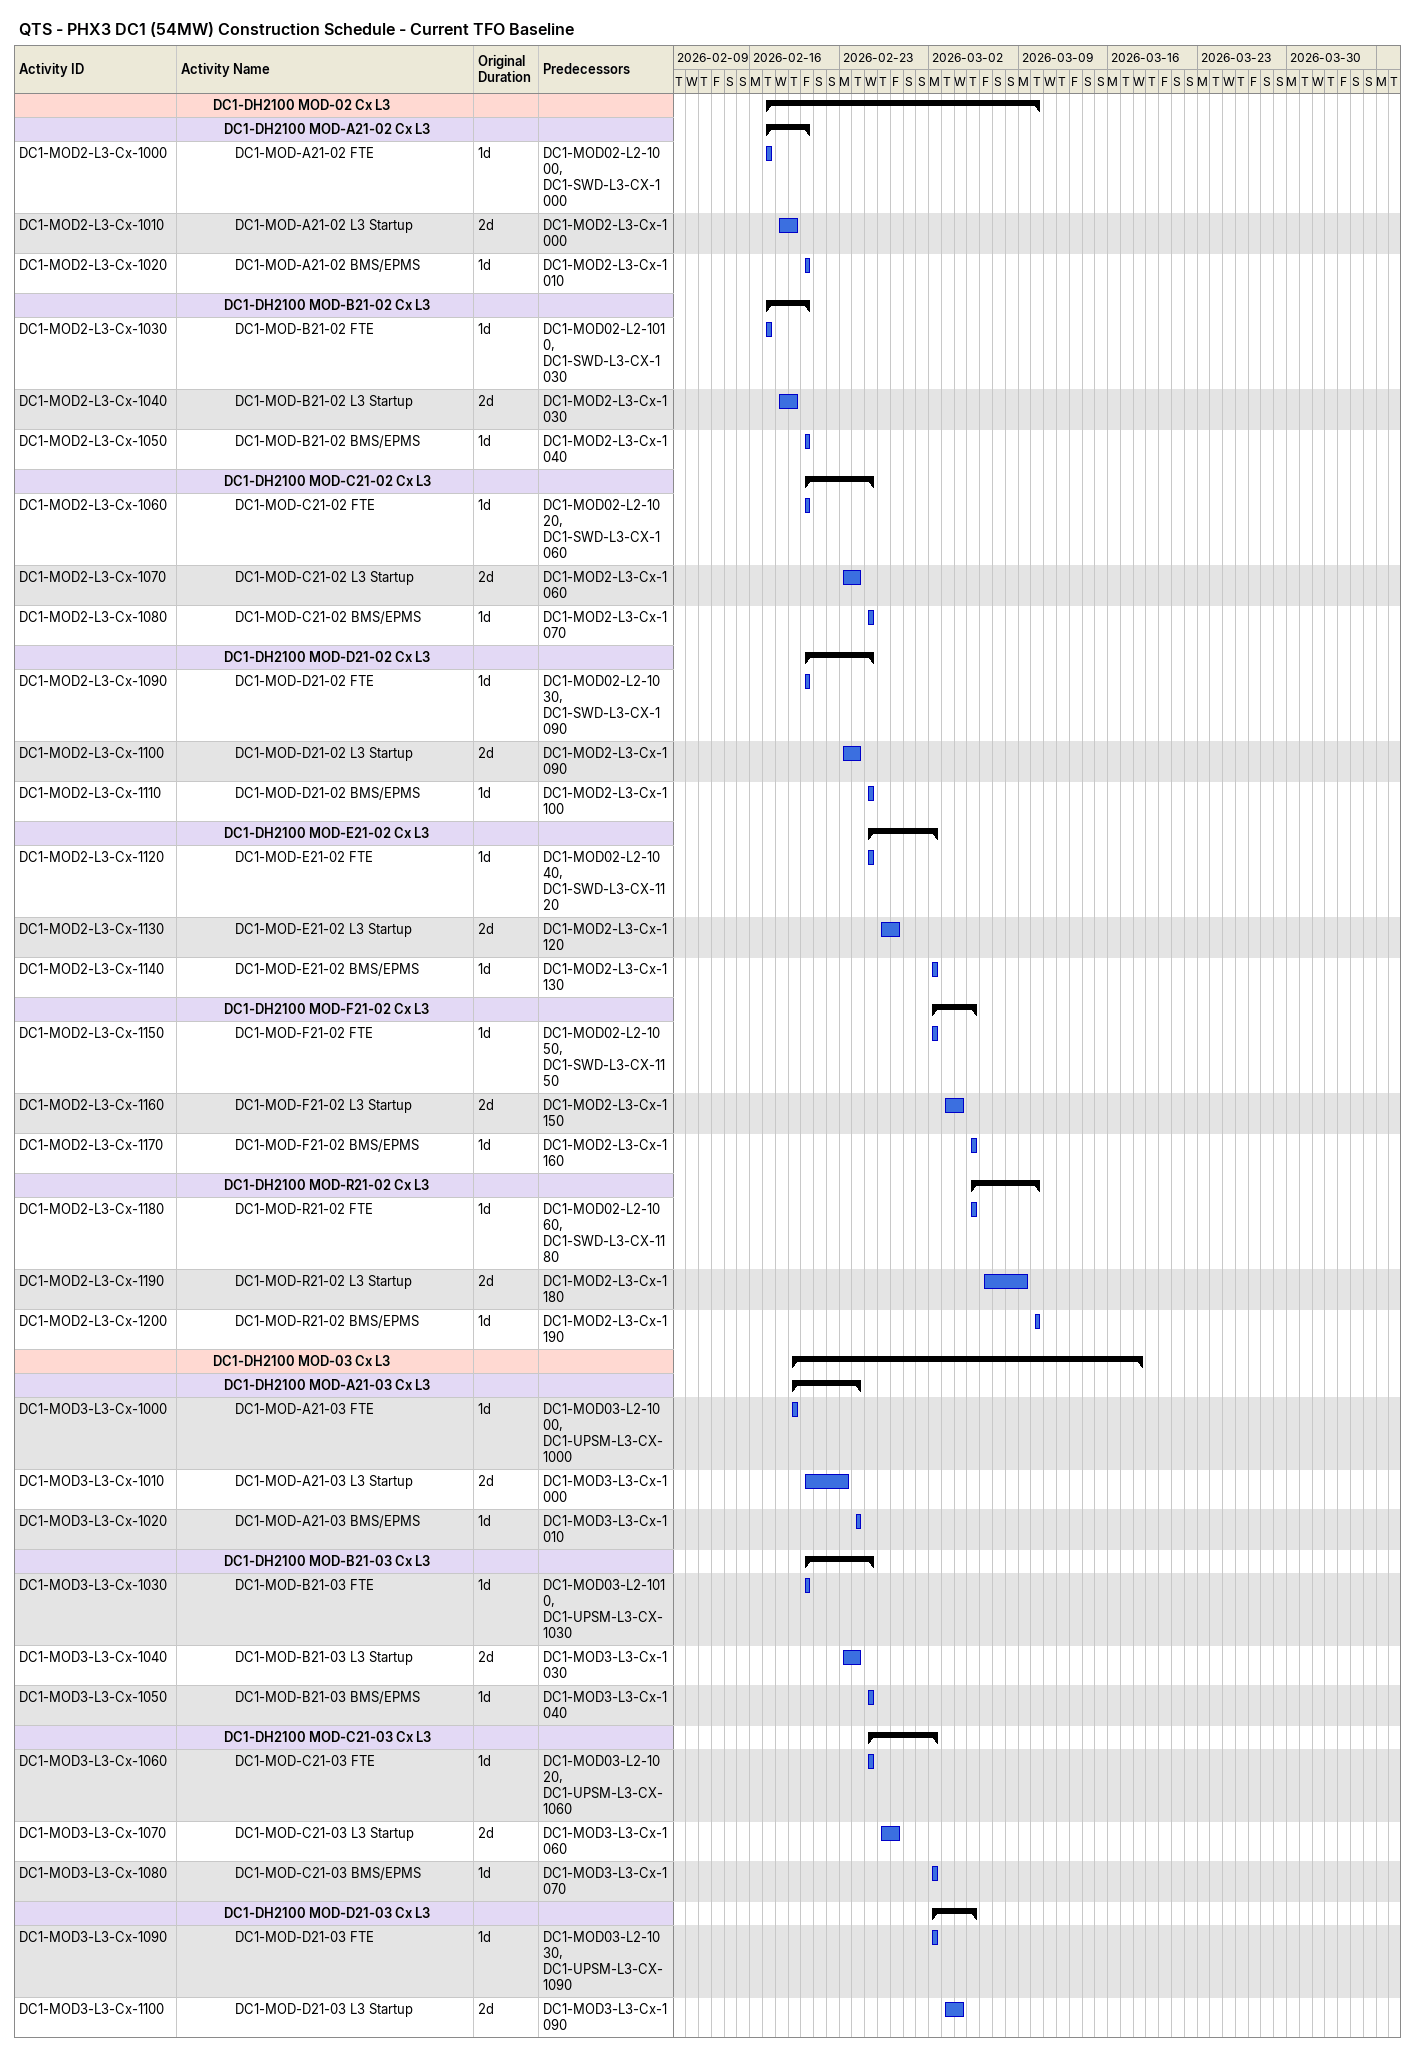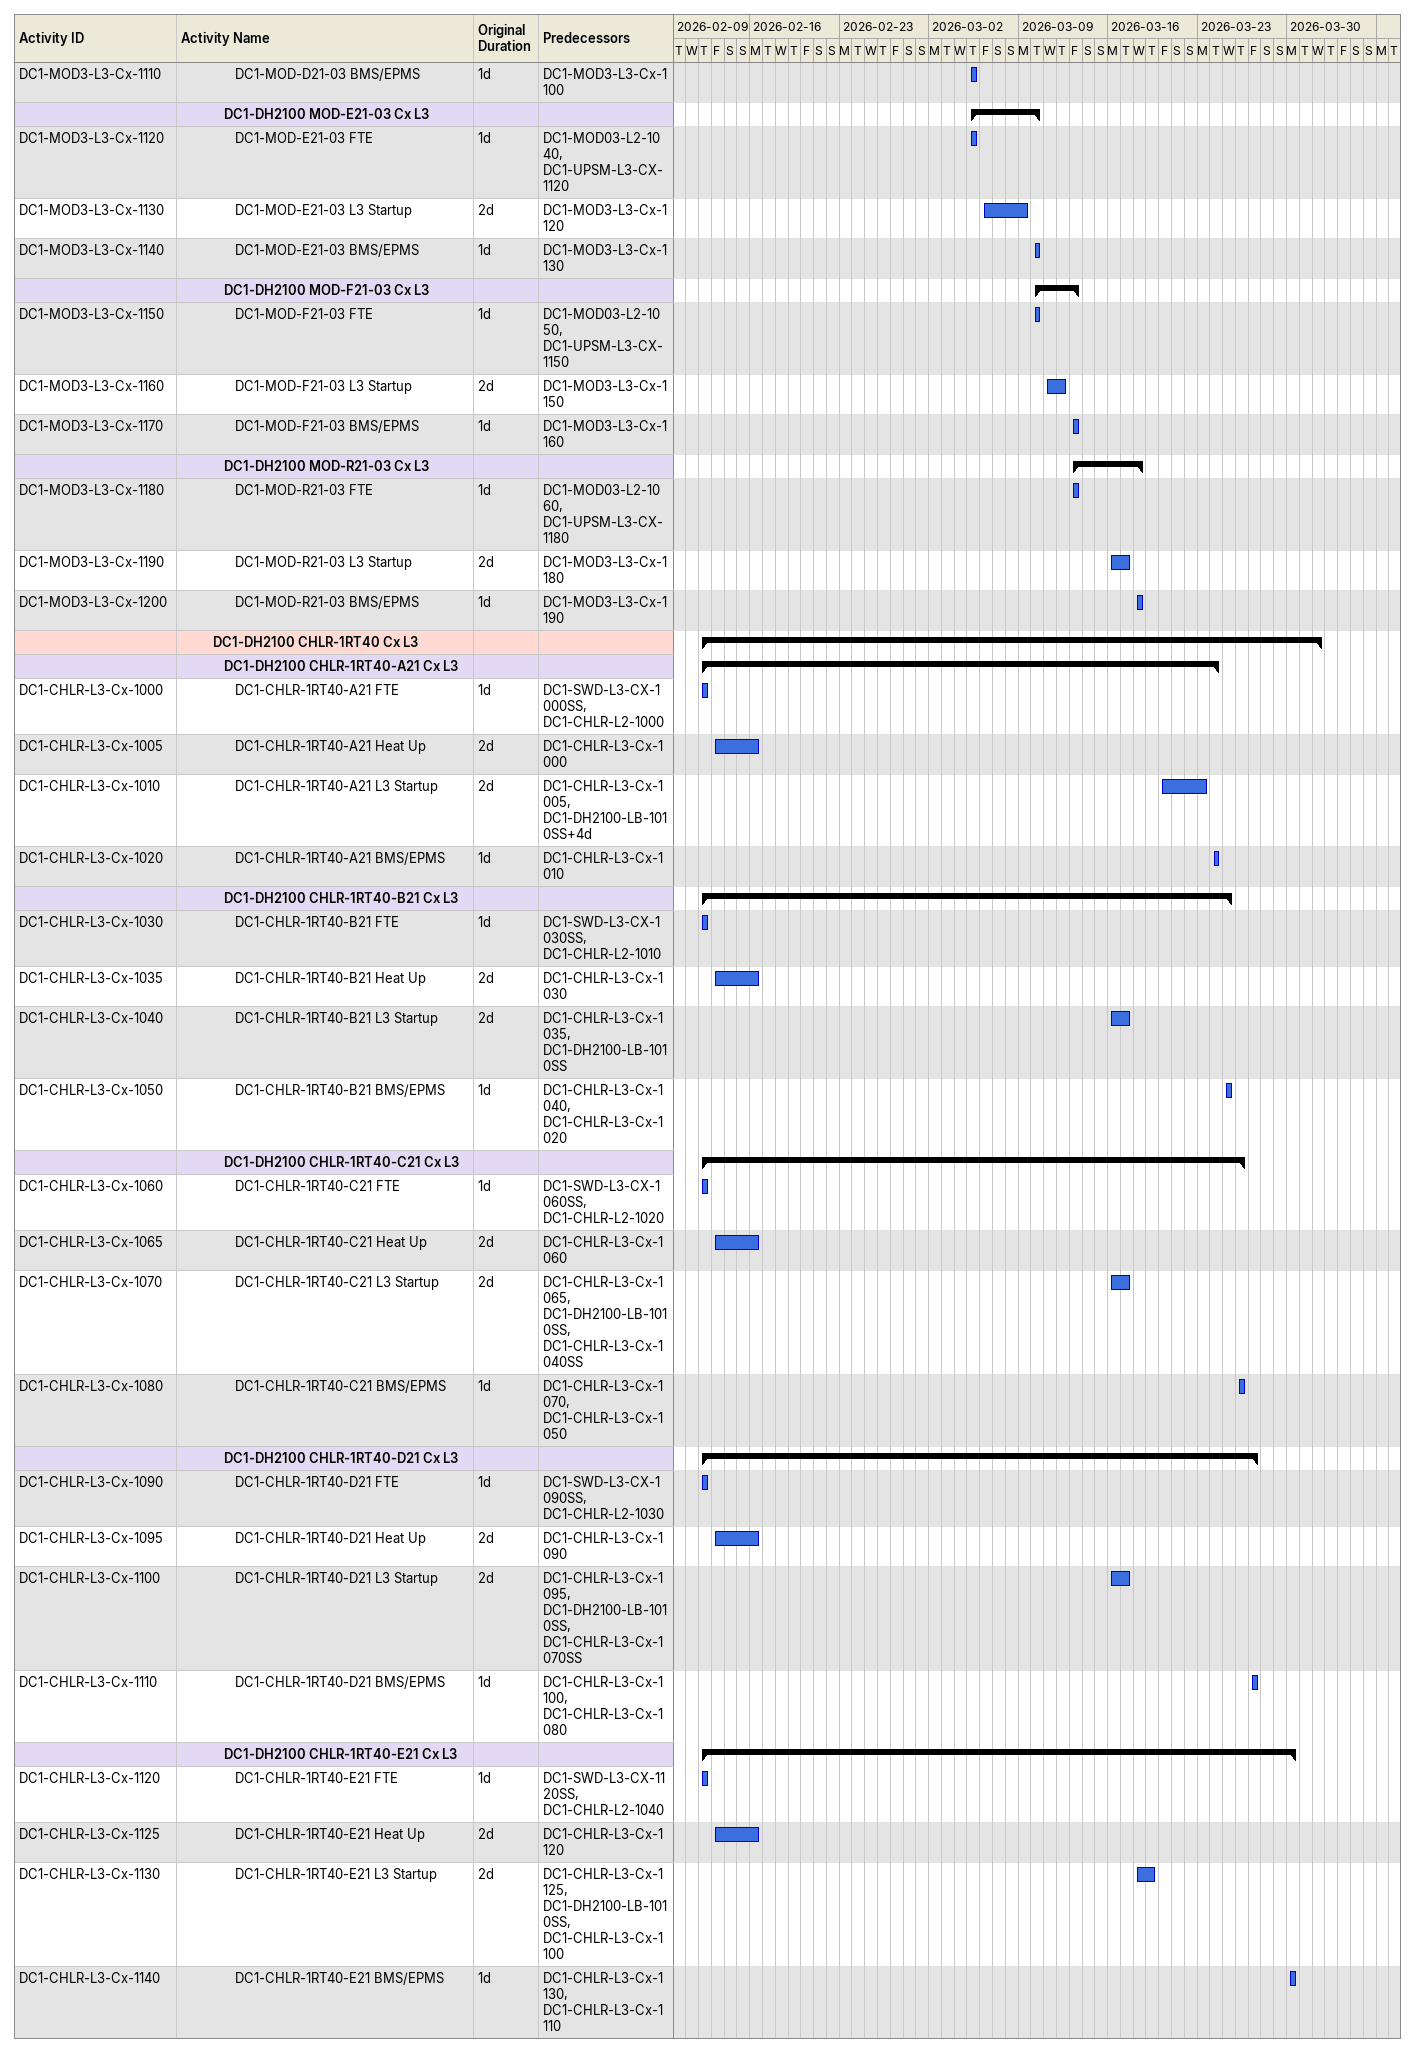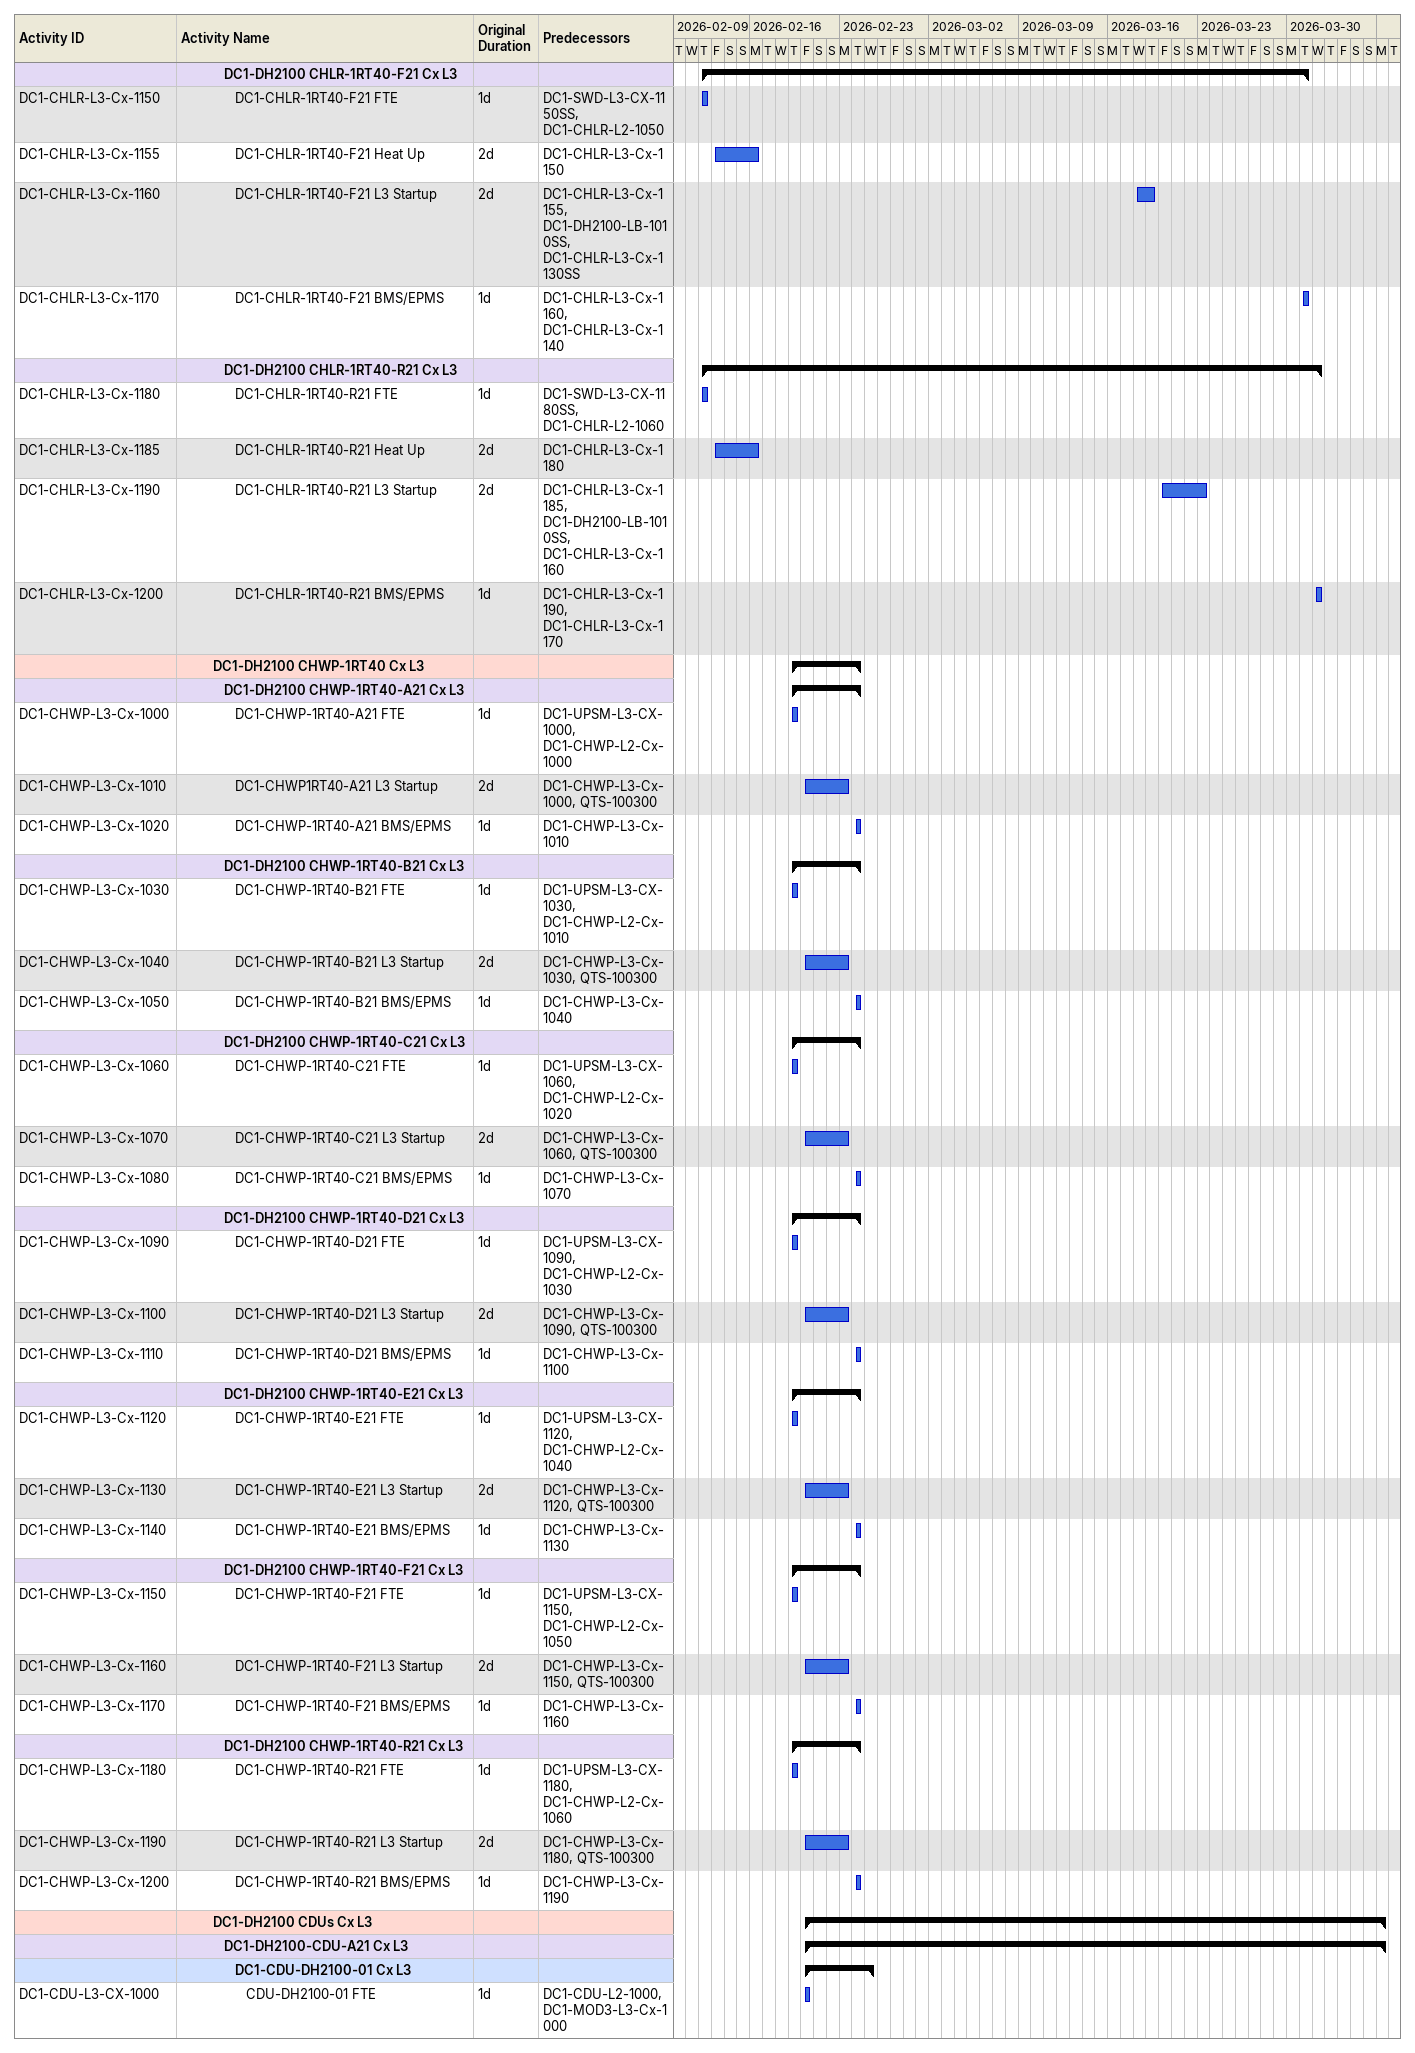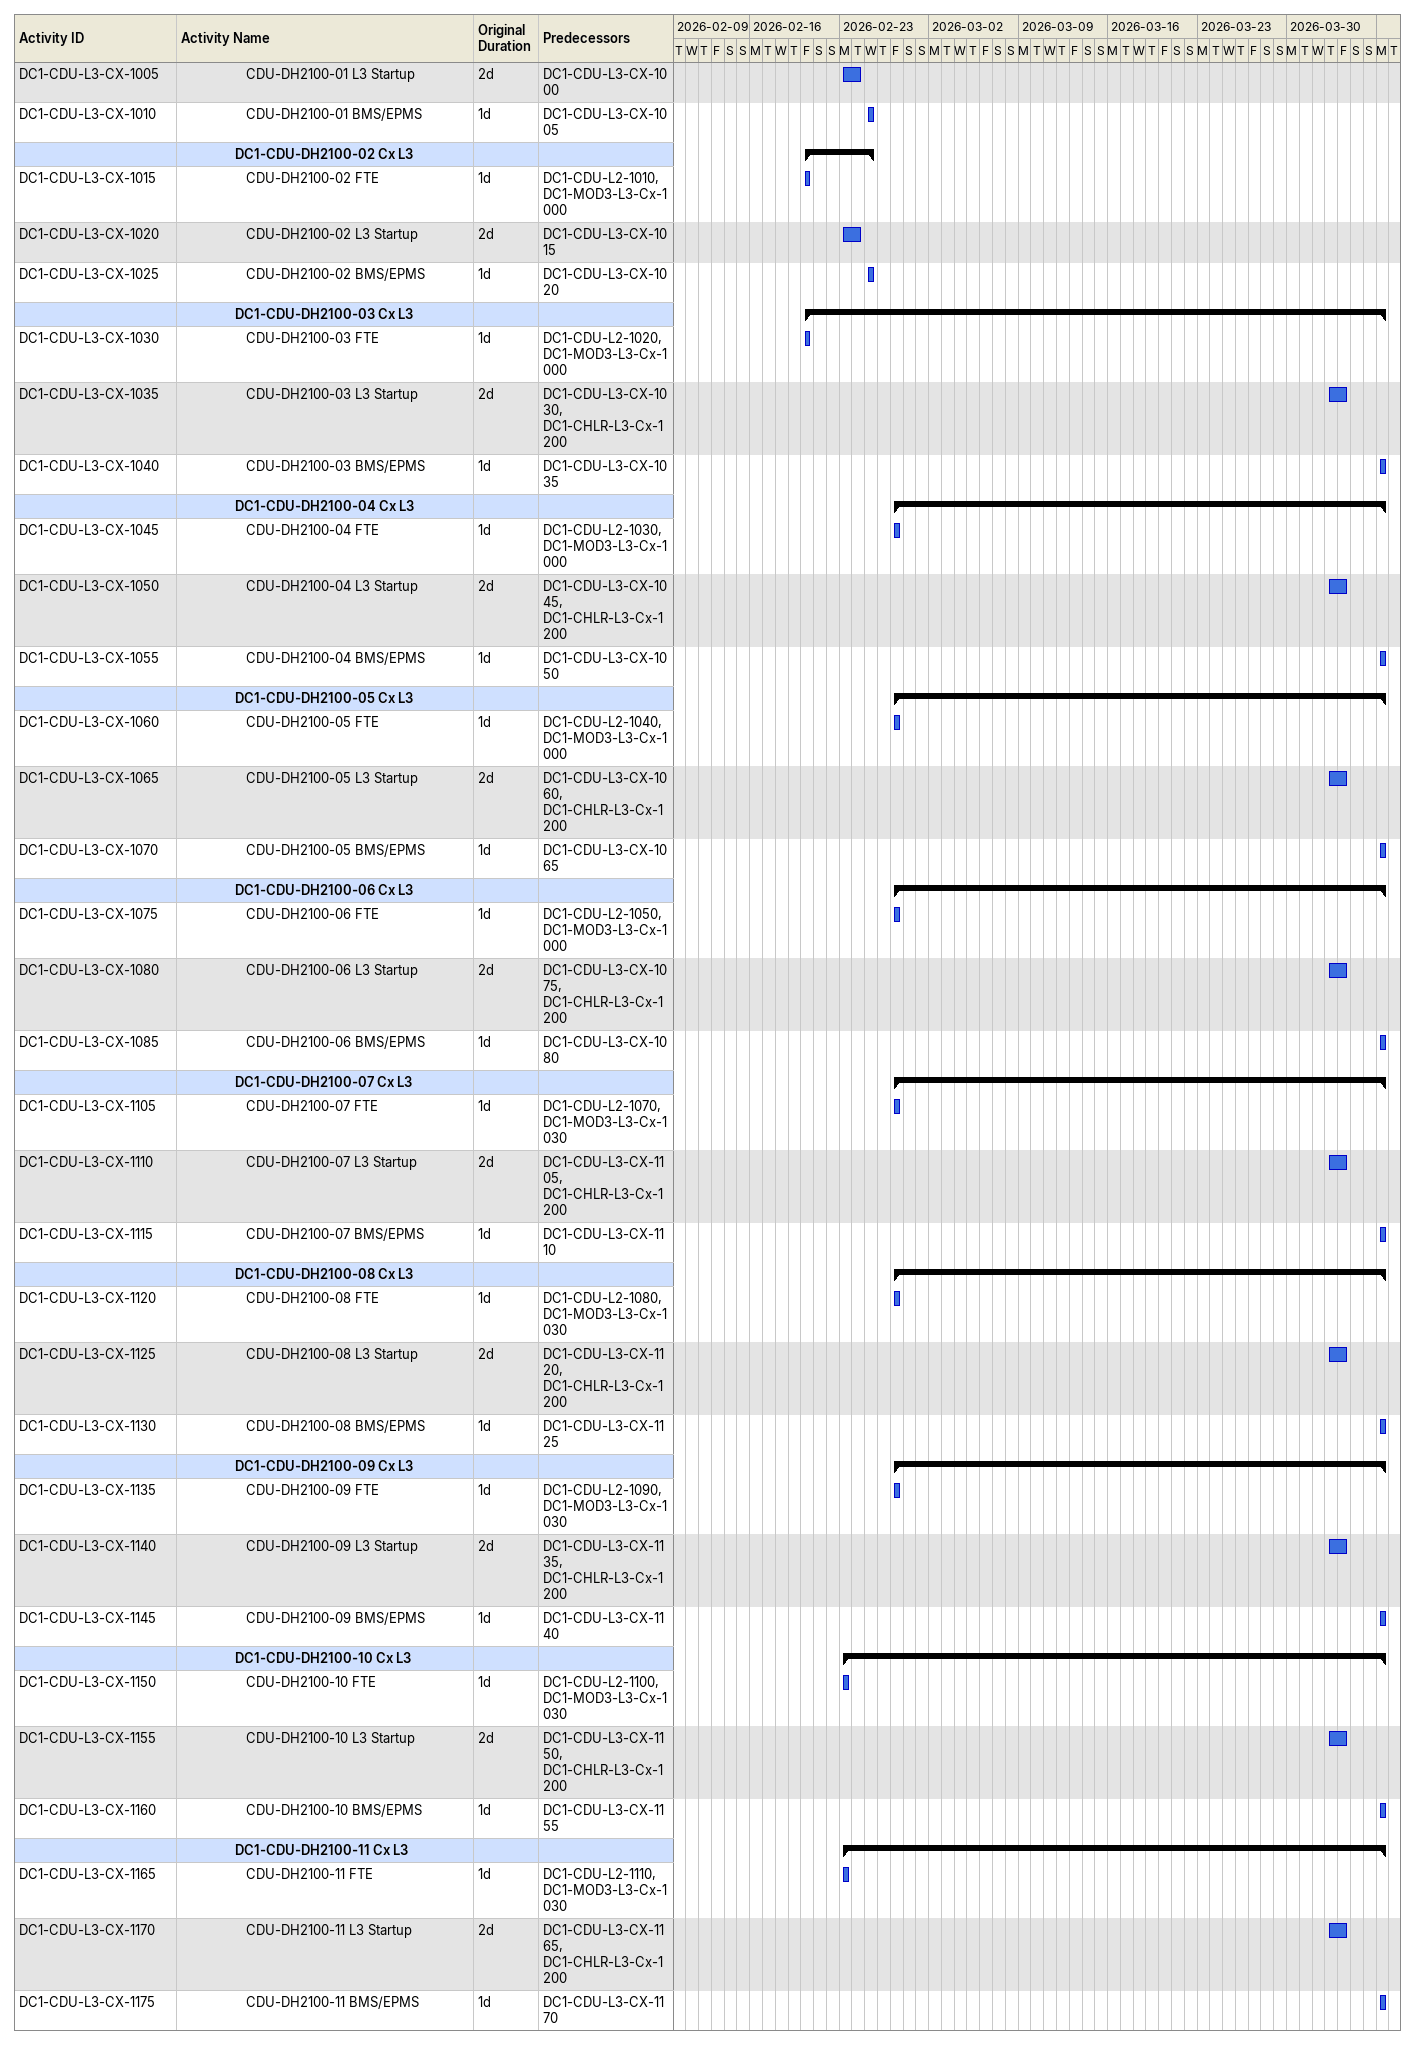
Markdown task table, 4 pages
QTS - PHX3 DC1 (54MW) Construction Schedule - Current TFO Baseline

| ID | Level | Task | Original duration | Start | Finish | Predecessors |
|---|---|---|---|---|---|---|
|  | 4 | **DC1-DH2100 MOD-02 Cx L3** |  | 2026-02-17 | 2026-03-10 |  |
|  | 5 | **DC1-DH2100 MOD-A21-02 Cx L3** |  | 2026-02-17 | 2026-02-20 |  |
| DC1-MOD2-L3-Cx-1000 | 6 | DC1-MOD-A21-02 FTE | 1d | 2026-02-17 | 2026-02-17 | DC1-MOD02-L2-1000, DC1-SWD-L3-CX-1000 |
| DC1-MOD2-L3-Cx-1010 | 6 | DC1-MOD-A21-02 L3 Startup | 2d | 2026-02-18 | 2026-02-19 | DC1-MOD2-L3-Cx-1000 |
| DC1-MOD2-L3-Cx-1020 | 6 | DC1-MOD-A21-02 BMS/EPMS | 1d | 2026-02-20 | 2026-02-20 | DC1-MOD2-L3-Cx-1010 |
|  | 5 | **DC1-DH2100 MOD-B21-02 Cx L3** |  | 2026-02-17 | 2026-02-20 |  |
| DC1-MOD2-L3-Cx-1030 | 6 | DC1-MOD-B21-02 FTE | 1d | 2026-02-17 | 2026-02-17 | DC1-MOD02-L2-1010, DC1-SWD-L3-CX-1030 |
| DC1-MOD2-L3-Cx-1040 | 6 | DC1-MOD-B21-02 L3 Startup | 2d | 2026-02-18 | 2026-02-19 | DC1-MOD2-L3-Cx-1030 |
| DC1-MOD2-L3-Cx-1050 | 6 | DC1-MOD-B21-02 BMS/EPMS | 1d | 2026-02-20 | 2026-02-20 | DC1-MOD2-L3-Cx-1040 |
|  | 5 | **DC1-DH2100 MOD-C21-02 Cx L3** |  | 2026-02-20 | 2026-02-25 |  |
| DC1-MOD2-L3-Cx-1060 | 6 | DC1-MOD-C21-02 FTE | 1d | 2026-02-20 | 2026-02-20 | DC1-MOD02-L2-1020, DC1-SWD-L3-CX-1060 |
| DC1-MOD2-L3-Cx-1070 | 6 | DC1-MOD-C21-02 L3 Startup | 2d | 2026-02-23 | 2026-02-24 | DC1-MOD2-L3-Cx-1060 |
| DC1-MOD2-L3-Cx-1080 | 6 | DC1-MOD-C21-02 BMS/EPMS | 1d | 2026-02-25 | 2026-02-25 | DC1-MOD2-L3-Cx-1070 |
|  | 5 | **DC1-DH2100 MOD-D21-02 Cx L3** |  | 2026-02-20 | 2026-02-25 |  |
| DC1-MOD2-L3-Cx-1090 | 6 | DC1-MOD-D21-02 FTE | 1d | 2026-02-20 | 2026-02-20 | DC1-MOD02-L2-1030, DC1-SWD-L3-CX-1090 |
| DC1-MOD2-L3-Cx-1100 | 6 | DC1-MOD-D21-02 L3 Startup | 2d | 2026-02-23 | 2026-02-24 | DC1-MOD2-L3-Cx-1090 |
| DC1-MOD2-L3-Cx-1110 | 6 | DC1-MOD-D21-02 BMS/EPMS | 1d | 2026-02-25 | 2026-02-25 | DC1-MOD2-L3-Cx-1100 |
|  | 5 | **DC1-DH2100 MOD-E21-02 Cx L3** |  | 2026-02-25 | 2026-03-02 |  |
| DC1-MOD2-L3-Cx-1120 | 6 | DC1-MOD-E21-02 FTE | 1d | 2026-02-25 | 2026-02-25 | DC1-MOD02-L2-1040, DC1-SWD-L3-CX-1120 |
| DC1-MOD2-L3-Cx-1130 | 6 | DC1-MOD-E21-02 L3 Startup | 2d | 2026-02-26 | 2026-02-27 | DC1-MOD2-L3-Cx-1120 |
| DC1-MOD2-L3-Cx-1140 | 6 | DC1-MOD-E21-02 BMS/EPMS | 1d | 2026-03-02 | 2026-03-02 | DC1-MOD2-L3-Cx-1130 |
|  | 5 | **DC1-DH2100 MOD-F21-02 Cx L3** |  | 2026-03-02 | 2026-03-05 |  |
| DC1-MOD2-L3-Cx-1150 | 6 | DC1-MOD-F21-02 FTE | 1d | 2026-03-02 | 2026-03-02 | DC1-MOD02-L2-1050, DC1-SWD-L3-CX-1150 |
| DC1-MOD2-L3-Cx-1160 | 6 | DC1-MOD-F21-02 L3 Startup | 2d | 2026-03-03 | 2026-03-04 | DC1-MOD2-L3-Cx-1150 |
| DC1-MOD2-L3-Cx-1170 | 6 | DC1-MOD-F21-02 BMS/EPMS | 1d | 2026-03-05 | 2026-03-05 | DC1-MOD2-L3-Cx-1160 |
|  | 5 | **DC1-DH2100 MOD-R21-02 Cx L3** |  | 2026-03-05 | 2026-03-10 |  |
| DC1-MOD2-L3-Cx-1180 | 6 | DC1-MOD-R21-02 FTE | 1d | 2026-03-05 | 2026-03-05 | DC1-MOD02-L2-1060, DC1-SWD-L3-CX-1180 |
| DC1-MOD2-L3-Cx-1190 | 6 | DC1-MOD-R21-02 L3 Startup | 2d | 2026-03-06 | 2026-03-09 | DC1-MOD2-L3-Cx-1180 |
| DC1-MOD2-L3-Cx-1200 | 6 | DC1-MOD-R21-02 BMS/EPMS | 1d | 2026-03-10 | 2026-03-10 | DC1-MOD2-L3-Cx-1190 |
|  | 4 | **DC1-DH2100 MOD-03 Cx L3** |  | 2026-02-19 | 2026-03-18 |  |
|  | 5 | **DC1-DH2100 MOD-A21-03 Cx L3** |  | 2026-02-19 | 2026-02-24 |  |
| DC1-MOD3-L3-Cx-1000 | 6 | DC1-MOD-A21-03 FTE | 1d | 2026-02-19 | 2026-02-19 | DC1-MOD03-L2-1000, DC1-UPSM-L3-CX-1000 |
| DC1-MOD3-L3-Cx-1010 | 6 | DC1-MOD-A21-03 L3 Startup | 2d | 2026-02-20 | 2026-02-23 | DC1-MOD3-L3-Cx-1000 |
| DC1-MOD3-L3-Cx-1020 | 6 | DC1-MOD-A21-03 BMS/EPMS | 1d | 2026-02-24 | 2026-02-24 | DC1-MOD3-L3-Cx-1010 |
|  | 5 | **DC1-DH2100 MOD-B21-03 Cx L3** |  | 2026-02-20 | 2026-02-25 |  |
| DC1-MOD3-L3-Cx-1030 | 6 | DC1-MOD-B21-03 FTE | 1d | 2026-02-20 | 2026-02-20 | DC1-MOD03-L2-1010, DC1-UPSM-L3-CX-1030 |
| DC1-MOD3-L3-Cx-1040 | 6 | DC1-MOD-B21-03 L3 Startup | 2d | 2026-02-23 | 2026-02-24 | DC1-MOD3-L3-Cx-1030 |
| DC1-MOD3-L3-Cx-1050 | 6 | DC1-MOD-B21-03 BMS/EPMS | 1d | 2026-02-25 | 2026-02-25 | DC1-MOD3-L3-Cx-1040 |
|  | 5 | **DC1-DH2100 MOD-C21-03 Cx L3** |  | 2026-02-25 | 2026-03-02 |  |
| DC1-MOD3-L3-Cx-1060 | 6 | DC1-MOD-C21-03 FTE | 1d | 2026-02-25 | 2026-02-25 | DC1-MOD03-L2-1020, DC1-UPSM-L3-CX-1060 |
| DC1-MOD3-L3-Cx-1070 | 6 | DC1-MOD-C21-03 L3 Startup | 2d | 2026-02-26 | 2026-02-27 | DC1-MOD3-L3-Cx-1060 |
| DC1-MOD3-L3-Cx-1080 | 6 | DC1-MOD-C21-03 BMS/EPMS | 1d | 2026-03-02 | 2026-03-02 | DC1-MOD3-L3-Cx-1070 |
|  | 5 | **DC1-DH2100 MOD-D21-03 Cx L3** |  | 2026-03-02 | 2026-03-05 |  |
| DC1-MOD3-L3-Cx-1090 | 6 | DC1-MOD-D21-03 FTE | 1d | 2026-03-02 | 2026-03-02 | DC1-MOD03-L2-1030, DC1-UPSM-L3-CX-1090 |
| DC1-MOD3-L3-Cx-1100 | 6 | DC1-MOD-D21-03 L3 Startup | 2d | 2026-03-03 | 2026-03-04 | DC1-MOD3-L3-Cx-1090 |
| DC1-MOD3-L3-Cx-1110 | 6 | DC1-MOD-D21-03 BMS/EPMS | 1d | 2026-03-05 | 2026-03-05 | DC1-MOD3-L3-Cx-1100 |
|  | 5 | **DC1-DH2100 MOD-E21-03 Cx L3** |  | 2026-03-05 | 2026-03-10 |  |
| DC1-MOD3-L3-Cx-1120 | 6 | DC1-MOD-E21-03 FTE | 1d | 2026-03-05 | 2026-03-05 | DC1-MOD03-L2-1040, DC1-UPSM-L3-CX-1120 |
| DC1-MOD3-L3-Cx-1130 | 6 | DC1-MOD-E21-03 L3 Startup | 2d | 2026-03-06 | 2026-03-09 | DC1-MOD3-L3-Cx-1120 |
| DC1-MOD3-L3-Cx-1140 | 6 | DC1-MOD-E21-03 BMS/EPMS | 1d | 2026-03-10 | 2026-03-10 | DC1-MOD3-L3-Cx-1130 |
|  | 5 | **DC1-DH2100 MOD-F21-03 Cx L3** |  | 2026-03-10 | 2026-03-13 |  |
| DC1-MOD3-L3-Cx-1150 | 6 | DC1-MOD-F21-03 FTE | 1d | 2026-03-10 | 2026-03-10 | DC1-MOD03-L2-1050, DC1-UPSM-L3-CX-1150 |
| DC1-MOD3-L3-Cx-1160 | 6 | DC1-MOD-F21-03 L3 Startup | 2d | 2026-03-11 | 2026-03-12 | DC1-MOD3-L3-Cx-1150 |
| DC1-MOD3-L3-Cx-1170 | 6 | DC1-MOD-F21-03 BMS/EPMS | 1d | 2026-03-13 | 2026-03-13 | DC1-MOD3-L3-Cx-1160 |
|  | 5 | **DC1-DH2100 MOD-R21-03 Cx L3** |  | 2026-03-13 | 2026-03-18 |  |
| DC1-MOD3-L3-Cx-1180 | 6 | DC1-MOD-R21-03 FTE | 1d | 2026-03-13 | 2026-03-13 | DC1-MOD03-L2-1060, DC1-UPSM-L3-CX-1180 |
| DC1-MOD3-L3-Cx-1190 | 6 | DC1-MOD-R21-03 L3 Startup | 2d | 2026-03-16 | 2026-03-17 | DC1-MOD3-L3-Cx-1180 |
| DC1-MOD3-L3-Cx-1200 | 6 | DC1-MOD-R21-03 BMS/EPMS | 1d | 2026-03-18 | 2026-03-18 | DC1-MOD3-L3-Cx-1190 |
|  | 4 | **DC1-DH2100 CHLR-1RT40 Cx L3** |  | 2026-02-12 | 2026-04-01 |  |
|  | 5 | **DC1-DH2100 CHLR-1RT40-A21 Cx L3** |  | 2026-02-12 | 2026-03-24 |  |
| DC1-CHLR-L3-Cx-1000 | 6 | DC1-CHLR-1RT40-A21 FTE | 1d | 2026-02-12 | 2026-02-12 | DC1-SWD-L3-CX-1000SS, DC1-CHLR-L2-1000 |
| DC1-CHLR-L3-Cx-1005 | 6 | DC1-CHLR-1RT40-A21 Heat Up | 2d | 2026-02-13 | 2026-02-16 | DC1-CHLR-L3-Cx-1000 |
| DC1-CHLR-L3-Cx-1010 | 6 | DC1-CHLR-1RT40-A21 L3 Startup | 2d | 2026-03-20 | 2026-03-23 | DC1-CHLR-L3-Cx-1005, DC1-DH2100-LB-1010SS+4d |
| DC1-CHLR-L3-Cx-1020 | 6 | DC1-CHLR-1RT40-A21 BMS/EPMS | 1d | 2026-03-24 | 2026-03-24 | DC1-CHLR-L3-Cx-1010 |
|  | 5 | **DC1-DH2100 CHLR-1RT40-B21 Cx L3** |  | 2026-02-12 | 2026-03-25 |  |
| DC1-CHLR-L3-Cx-1030 | 6 | DC1-CHLR-1RT40-B21 FTE | 1d | 2026-02-12 | 2026-02-12 | DC1-SWD-L3-CX-1030SS, DC1-CHLR-L2-1010 |
| DC1-CHLR-L3-Cx-1035 | 6 | DC1-CHLR-1RT40-B21 Heat Up | 2d | 2026-02-13 | 2026-02-16 | DC1-CHLR-L3-Cx-1030 |
| DC1-CHLR-L3-Cx-1040 | 6 | DC1-CHLR-1RT40-B21 L3 Startup | 2d | 2026-03-16 | 2026-03-17 | DC1-CHLR-L3-Cx-1035, DC1-DH2100-LB-1010SS |
| DC1-CHLR-L3-Cx-1050 | 6 | DC1-CHLR-1RT40-B21 BMS/EPMS | 1d | 2026-03-25 | 2026-03-25 | DC1-CHLR-L3-Cx-1040, DC1-CHLR-L3-Cx-1020 |
|  | 5 | **DC1-DH2100 CHLR-1RT40-C21 Cx L3** |  | 2026-02-12 | 2026-03-26 |  |
| DC1-CHLR-L3-Cx-1060 | 6 | DC1-CHLR-1RT40-C21 FTE | 1d | 2026-02-12 | 2026-02-12 | DC1-SWD-L3-CX-1060SS, DC1-CHLR-L2-1020 |
| DC1-CHLR-L3-Cx-1065 | 6 | DC1-CHLR-1RT40-C21 Heat Up | 2d | 2026-02-13 | 2026-02-16 | DC1-CHLR-L3-Cx-1060 |
| DC1-CHLR-L3-Cx-1070 | 6 | DC1-CHLR-1RT40-C21 L3 Startup | 2d | 2026-03-16 | 2026-03-17 | DC1-CHLR-L3-Cx-1065, DC1-DH2100-LB-1010SS, DC1-CHLR-L3-Cx-1040SS |
| DC1-CHLR-L3-Cx-1080 | 6 | DC1-CHLR-1RT40-C21 BMS/EPMS | 1d | 2026-03-26 | 2026-03-26 | DC1-CHLR-L3-Cx-1070, DC1-CHLR-L3-Cx-1050 |
|  | 5 | **DC1-DH2100 CHLR-1RT40-D21 Cx L3** |  | 2026-02-12 | 2026-03-27 |  |
| DC1-CHLR-L3-Cx-1090 | 6 | DC1-CHLR-1RT40-D21 FTE | 1d | 2026-02-12 | 2026-02-12 | DC1-SWD-L3-CX-1090SS, DC1-CHLR-L2-1030 |
| DC1-CHLR-L3-Cx-1095 | 6 | DC1-CHLR-1RT40-D21 Heat Up | 2d | 2026-02-13 | 2026-02-16 | DC1-CHLR-L3-Cx-1090 |
| DC1-CHLR-L3-Cx-1100 | 6 | DC1-CHLR-1RT40-D21 L3 Startup | 2d | 2026-03-16 | 2026-03-17 | DC1-CHLR-L3-Cx-1095, DC1-DH2100-LB-1010SS, DC1-CHLR-L3-Cx-1070SS |
| DC1-CHLR-L3-Cx-1110 | 6 | DC1-CHLR-1RT40-D21 BMS/EPMS | 1d | 2026-03-27 | 2026-03-27 | DC1-CHLR-L3-Cx-1100, DC1-CHLR-L3-Cx-1080 |
|  | 5 | **DC1-DH2100 CHLR-1RT40-E21 Cx L3** |  | 2026-02-12 | 2026-03-30 |  |
| DC1-CHLR-L3-Cx-1120 | 6 | DC1-CHLR-1RT40-E21 FTE | 1d | 2026-02-12 | 2026-02-12 | DC1-SWD-L3-CX-1120SS, DC1-CHLR-L2-1040 |
| DC1-CHLR-L3-Cx-1125 | 6 | DC1-CHLR-1RT40-E21 Heat Up | 2d | 2026-02-13 | 2026-02-16 | DC1-CHLR-L3-Cx-1120 |
| DC1-CHLR-L3-Cx-1130 | 6 | DC1-CHLR-1RT40-E21 L3 Startup | 2d | 2026-03-18 | 2026-03-19 | DC1-CHLR-L3-Cx-1125, DC1-DH2100-LB-1010SS, DC1-CHLR-L3-Cx-1100 |
| DC1-CHLR-L3-Cx-1140 | 6 | DC1-CHLR-1RT40-E21 BMS/EPMS | 1d | 2026-03-30 | 2026-03-30 | DC1-CHLR-L3-Cx-1130, DC1-CHLR-L3-Cx-1110 |
|  | 5 | **DC1-DH2100 CHLR-1RT40-F21 Cx L3** |  | 2026-02-12 | 2026-03-31 |  |
| DC1-CHLR-L3-Cx-1150 | 6 | DC1-CHLR-1RT40-F21 FTE | 1d | 2026-02-12 | 2026-02-12 | DC1-SWD-L3-CX-1150SS, DC1-CHLR-L2-1050 |
| DC1-CHLR-L3-Cx-1155 | 6 | DC1-CHLR-1RT40-F21 Heat Up | 2d | 2026-02-13 | 2026-02-16 | DC1-CHLR-L3-Cx-1150 |
| DC1-CHLR-L3-Cx-1160 | 6 | DC1-CHLR-1RT40-F21 L3 Startup | 2d | 2026-03-18 | 2026-03-19 | DC1-CHLR-L3-Cx-1155, DC1-DH2100-LB-1010SS, DC1-CHLR-L3-Cx-1130SS |
| DC1-CHLR-L3-Cx-1170 | 6 | DC1-CHLR-1RT40-F21 BMS/EPMS | 1d | 2026-03-31 | 2026-03-31 | DC1-CHLR-L3-Cx-1160, DC1-CHLR-L3-Cx-1140 |
|  | 5 | **DC1-DH2100 CHLR-1RT40-R21 Cx L3** |  | 2026-02-12 | 2026-04-01 |  |
| DC1-CHLR-L3-Cx-1180 | 6 | DC1-CHLR-1RT40-R21 FTE | 1d | 2026-02-12 | 2026-02-12 | DC1-SWD-L3-CX-1180SS, DC1-CHLR-L2-1060 |
| DC1-CHLR-L3-Cx-1185 | 6 | DC1-CHLR-1RT40-R21 Heat Up | 2d | 2026-02-13 | 2026-02-16 | DC1-CHLR-L3-Cx-1180 |
| DC1-CHLR-L3-Cx-1190 | 6 | DC1-CHLR-1RT40-R21 L3 Startup | 2d | 2026-03-20 | 2026-03-23 | DC1-CHLR-L3-Cx-1185, DC1-DH2100-LB-1010SS, DC1-CHLR-L3-Cx-1160 |
| DC1-CHLR-L3-Cx-1200 | 6 | DC1-CHLR-1RT40-R21 BMS/EPMS | 1d | 2026-04-01 | 2026-04-01 | DC1-CHLR-L3-Cx-1190, DC1-CHLR-L3-Cx-1170 |
|  | 4 | **DC1-DH2100 CHWP-1RT40 Cx L3** |  | 2026-02-19 | 2026-02-24 |  |
|  | 5 | **DC1-DH2100 CHWP-1RT40-A21 Cx L3** |  | 2026-02-19 | 2026-02-24 |  |
| DC1-CHWP-L3-Cx-1000 | 6 | DC1-CHWP-1RT40-A21 FTE | 1d | 2026-02-19 | 2026-02-19 | DC1-UPSM-L3-CX-1000, DC1-CHWP-L2-Cx-1000 |
| DC1-CHWP-L3-Cx-1010 | 6 | DC1-CHWP1RT40-A21 L3 Startup | 2d | 2026-02-20 | 2026-02-23 | DC1-CHWP-L3-Cx-1000, QTS-100300 |
| DC1-CHWP-L3-Cx-1020 | 6 | DC1-CHWP-1RT40-A21 BMS/EPMS | 1d | 2026-02-24 | 2026-02-24 | DC1-CHWP-L3-Cx-1010 |
|  | 5 | **DC1-DH2100 CHWP-1RT40-B21 Cx L3** |  | 2026-02-19 | 2026-02-24 |  |
| DC1-CHWP-L3-Cx-1030 | 6 | DC1-CHWP-1RT40-B21 FTE | 1d | 2026-02-19 | 2026-02-19 | DC1-UPSM-L3-CX-1030, DC1-CHWP-L2-Cx-1010 |
| DC1-CHWP-L3-Cx-1040 | 6 | DC1-CHWP-1RT40-B21 L3 Startup | 2d | 2026-02-20 | 2026-02-23 | DC1-CHWP-L3-Cx-1030, QTS-100300 |
| DC1-CHWP-L3-Cx-1050 | 6 | DC1-CHWP-1RT40-B21 BMS/EPMS | 1d | 2026-02-24 | 2026-02-24 | DC1-CHWP-L3-Cx-1040 |
|  | 5 | **DC1-DH2100 CHWP-1RT40-C21 Cx L3** |  | 2026-02-19 | 2026-02-24 |  |
| DC1-CHWP-L3-Cx-1060 | 6 | DC1-CHWP-1RT40-C21 FTE | 1d | 2026-02-19 | 2026-02-19 | DC1-UPSM-L3-CX-1060, DC1-CHWP-L2-Cx-1020 |
| DC1-CHWP-L3-Cx-1070 | 6 | DC1-CHWP-1RT40-C21 L3 Startup | 2d | 2026-02-20 | 2026-02-23 | DC1-CHWP-L3-Cx-1060, QTS-100300 |
| DC1-CHWP-L3-Cx-1080 | 6 | DC1-CHWP-1RT40-C21 BMS/EPMS | 1d | 2026-02-24 | 2026-02-24 | DC1-CHWP-L3-Cx-1070 |
|  | 5 | **DC1-DH2100 CHWP-1RT40-D21 Cx L3** |  | 2026-02-19 | 2026-02-24 |  |
| DC1-CHWP-L3-Cx-1090 | 6 | DC1-CHWP-1RT40-D21 FTE | 1d | 2026-02-19 | 2026-02-19 | DC1-UPSM-L3-CX-1090, DC1-CHWP-L2-Cx-1030 |
| DC1-CHWP-L3-Cx-1100 | 6 | DC1-CHWP-1RT40-D21 L3 Startup | 2d | 2026-02-20 | 2026-02-23 | DC1-CHWP-L3-Cx-1090, QTS-100300 |
| DC1-CHWP-L3-Cx-1110 | 6 | DC1-CHWP-1RT40-D21 BMS/EPMS | 1d | 2026-02-24 | 2026-02-24 | DC1-CHWP-L3-Cx-1100 |
|  | 5 | **DC1-DH2100 CHWP-1RT40-E21 Cx L3** |  | 2026-02-19 | 2026-02-24 |  |
| DC1-CHWP-L3-Cx-1120 | 6 | DC1-CHWP-1RT40-E21 FTE | 1d | 2026-02-19 | 2026-02-19 | DC1-UPSM-L3-CX-1120, DC1-CHWP-L2-Cx-1040 |
| DC1-CHWP-L3-Cx-1130 | 6 | DC1-CHWP-1RT40-E21 L3 Startup | 2d | 2026-02-20 | 2026-02-23 | DC1-CHWP-L3-Cx-1120, QTS-100300 |
| DC1-CHWP-L3-Cx-1140 | 6 | DC1-CHWP-1RT40-E21 BMS/EPMS | 1d | 2026-02-24 | 2026-02-24 | DC1-CHWP-L3-Cx-1130 |
|  | 5 | **DC1-DH2100 CHWP-1RT40-F21 Cx L3** |  | 2026-02-19 | 2026-02-24 |  |
| DC1-CHWP-L3-Cx-1150 | 6 | DC1-CHWP-1RT40-F21 FTE | 1d | 2026-02-19 | 2026-02-19 | DC1-UPSM-L3-CX-1150, DC1-CHWP-L2-Cx-1050 |
| DC1-CHWP-L3-Cx-1160 | 6 | DC1-CHWP-1RT40-F21 L3 Startup | 2d | 2026-02-20 | 2026-02-23 | DC1-CHWP-L3-Cx-1150, QTS-100300 |
| DC1-CHWP-L3-Cx-1170 | 6 | DC1-CHWP-1RT40-F21 BMS/EPMS | 1d | 2026-02-24 | 2026-02-24 | DC1-CHWP-L3-Cx-1160 |
|  | 5 | **DC1-DH2100 CHWP-1RT40-R21 Cx L3** |  | 2026-02-19 | 2026-02-24 |  |
| DC1-CHWP-L3-Cx-1180 | 6 | DC1-CHWP-1RT40-R21 FTE | 1d | 2026-02-19 | 2026-02-19 | DC1-UPSM-L3-CX-1180, DC1-CHWP-L2-Cx-1060 |
| DC1-CHWP-L3-Cx-1190 | 6 | DC1-CHWP-1RT40-R21 L3 Startup | 2d | 2026-02-20 | 2026-02-23 | DC1-CHWP-L3-Cx-1180, QTS-100300 |
| DC1-CHWP-L3-Cx-1200 | 6 | DC1-CHWP-1RT40-R21 BMS/EPMS | 1d | 2026-02-24 | 2026-02-24 | DC1-CHWP-L3-Cx-1190 |
|  | 4 | **DC1-DH2100 CDUs Cx L3** |  | 2026-02-20 | 2026-04-06 |  |
|  | 5 | **DC1-DH2100-CDU-A21 Cx L3** |  | 2026-02-20 | 2026-04-06 |  |
|  | 6 | **DC1-CDU-DH2100-01 Cx L3** |  | 2026-02-20 | 2026-02-25 |  |
| DC1-CDU-L3-CX-1000 | 7 | CDU-DH2100-01 FTE | 1d | 2026-02-20 | 2026-02-20 | DC1-CDU-L2-1000, DC1-MOD3-L3-Cx-1000 |
| DC1-CDU-L3-CX-1005 | 7 | CDU-DH2100-01 L3 Startup | 2d | 2026-02-23 | 2026-02-24 | DC1-CDU-L3-CX-1000 |
| DC1-CDU-L3-CX-1010 | 7 | CDU-DH2100-01 BMS/EPMS | 1d | 2026-02-25 | 2026-02-25 | DC1-CDU-L3-CX-1005 |
|  | 6 | **DC1-CDU-DH2100-02 Cx L3** |  | 2026-02-20 | 2026-02-25 |  |
| DC1-CDU-L3-CX-1015 | 7 | CDU-DH2100-02 FTE | 1d | 2026-02-20 | 2026-02-20 | DC1-CDU-L2-1010, DC1-MOD3-L3-Cx-1000 |
| DC1-CDU-L3-CX-1020 | 7 | CDU-DH2100-02 L3 Startup | 2d | 2026-02-23 | 2026-02-24 | DC1-CDU-L3-CX-1015 |
| DC1-CDU-L3-CX-1025 | 7 | CDU-DH2100-02 BMS/EPMS | 1d | 2026-02-25 | 2026-02-25 | DC1-CDU-L3-CX-1020 |
|  | 6 | **DC1-CDU-DH2100-03 Cx L3** |  | 2026-02-20 | 2026-04-06 |  |
| DC1-CDU-L3-CX-1030 | 7 | CDU-DH2100-03 FTE | 1d | 2026-02-20 | 2026-02-20 | DC1-CDU-L2-1020, DC1-MOD3-L3-Cx-1000 |
| DC1-CDU-L3-CX-1035 | 7 | CDU-DH2100-03 L3 Startup | 2d | 2026-04-02 | 2026-04-03 | DC1-CDU-L3-CX-1030, DC1-CHLR-L3-Cx-1200 |
| DC1-CDU-L3-CX-1040 | 7 | CDU-DH2100-03 BMS/EPMS | 1d | 2026-04-06 | 2026-04-06 | DC1-CDU-L3-CX-1035 |
|  | 6 | **DC1-CDU-DH2100-04 Cx L3** |  | 2026-02-27 | 2026-04-06 |  |
| DC1-CDU-L3-CX-1045 | 7 | CDU-DH2100-04 FTE | 1d | 2026-02-27 | 2026-02-27 | DC1-CDU-L2-1030, DC1-MOD3-L3-Cx-1000 |
| DC1-CDU-L3-CX-1050 | 7 | CDU-DH2100-04 L3 Startup | 2d | 2026-04-02 | 2026-04-03 | DC1-CDU-L3-CX-1045, DC1-CHLR-L3-Cx-1200 |
| DC1-CDU-L3-CX-1055 | 7 | CDU-DH2100-04 BMS/EPMS | 1d | 2026-04-06 | 2026-04-06 | DC1-CDU-L3-CX-1050 |
|  | 6 | **DC1-CDU-DH2100-05 Cx L3** |  | 2026-02-27 | 2026-04-06 |  |
| DC1-CDU-L3-CX-1060 | 7 | CDU-DH2100-05 FTE | 1d | 2026-02-27 | 2026-02-27 | DC1-CDU-L2-1040, DC1-MOD3-L3-Cx-1000 |
| DC1-CDU-L3-CX-1065 | 7 | CDU-DH2100-05 L3 Startup | 2d | 2026-04-02 | 2026-04-03 | DC1-CDU-L3-CX-1060, DC1-CHLR-L3-Cx-1200 |
| DC1-CDU-L3-CX-1070 | 7 | CDU-DH2100-05 BMS/EPMS | 1d | 2026-04-06 | 2026-04-06 | DC1-CDU-L3-CX-1065 |
|  | 6 | **DC1-CDU-DH2100-06 Cx L3** |  | 2026-02-27 | 2026-04-06 |  |
| DC1-CDU-L3-CX-1075 | 7 | CDU-DH2100-06 FTE | 1d | 2026-02-27 | 2026-02-27 | DC1-CDU-L2-1050, DC1-MOD3-L3-Cx-1000 |
| DC1-CDU-L3-CX-1080 | 7 | CDU-DH2100-06 L3 Startup | 2d | 2026-04-02 | 2026-04-03 | DC1-CDU-L3-CX-1075, DC1-CHLR-L3-Cx-1200 |
| DC1-CDU-L3-CX-1085 | 7 | CDU-DH2100-06 BMS/EPMS | 1d | 2026-04-06 | 2026-04-06 | DC1-CDU-L3-CX-1080 |
|  | 6 | **DC1-CDU-DH2100-07 Cx L3** |  | 2026-02-27 | 2026-04-06 |  |
| DC1-CDU-L3-CX-1105 | 7 | CDU-DH2100-07 FTE | 1d | 2026-02-27 | 2026-02-27 | DC1-CDU-L2-1070, DC1-MOD3-L3-Cx-1030 |
| DC1-CDU-L3-CX-1110 | 7 | CDU-DH2100-07 L3 Startup | 2d | 2026-04-02 | 2026-04-03 | DC1-CDU-L3-CX-1105, DC1-CHLR-L3-Cx-1200 |
| DC1-CDU-L3-CX-1115 | 7 | CDU-DH2100-07 BMS/EPMS | 1d | 2026-04-06 | 2026-04-06 | DC1-CDU-L3-CX-1110 |
|  | 6 | **DC1-CDU-DH2100-08 Cx L3** |  | 2026-02-27 | 2026-04-06 |  |
| DC1-CDU-L3-CX-1120 | 7 | CDU-DH2100-08 FTE | 1d | 2026-02-27 | 2026-02-27 | DC1-CDU-L2-1080, DC1-MOD3-L3-Cx-1030 |
| DC1-CDU-L3-CX-1125 | 7 | CDU-DH2100-08 L3 Startup | 2d | 2026-04-02 | 2026-04-03 | DC1-CDU-L3-CX-1120, DC1-CHLR-L3-Cx-1200 |
| DC1-CDU-L3-CX-1130 | 7 | CDU-DH2100-08 BMS/EPMS | 1d | 2026-04-06 | 2026-04-06 | DC1-CDU-L3-CX-1125 |
|  | 6 | **DC1-CDU-DH2100-09 Cx L3** |  | 2026-02-27 | 2026-04-06 |  |
| DC1-CDU-L3-CX-1135 | 7 | CDU-DH2100-09 FTE | 1d | 2026-02-27 | 2026-02-27 | DC1-CDU-L2-1090, DC1-MOD3-L3-Cx-1030 |
| DC1-CDU-L3-CX-1140 | 7 | CDU-DH2100-09 L3 Startup | 2d | 2026-04-02 | 2026-04-03 | DC1-CDU-L3-CX-1135, DC1-CHLR-L3-Cx-1200 |
| DC1-CDU-L3-CX-1145 | 7 | CDU-DH2100-09 BMS/EPMS | 1d | 2026-04-06 | 2026-04-06 | DC1-CDU-L3-CX-1140 |
|  | 6 | **DC1-CDU-DH2100-10 Cx L3** |  | 2026-02-23 | 2026-04-06 |  |
| DC1-CDU-L3-CX-1150 | 7 | CDU-DH2100-10 FTE | 1d | 2026-02-23 | 2026-02-23 | DC1-CDU-L2-1100, DC1-MOD3-L3-Cx-1030 |
| DC1-CDU-L3-CX-1155 | 7 | CDU-DH2100-10 L3 Startup | 2d | 2026-04-02 | 2026-04-03 | DC1-CDU-L3-CX-1150, DC1-CHLR-L3-Cx-1200 |
| DC1-CDU-L3-CX-1160 | 7 | CDU-DH2100-10 BMS/EPMS | 1d | 2026-04-06 | 2026-04-06 | DC1-CDU-L3-CX-1155 |
|  | 6 | **DC1-CDU-DH2100-11 Cx L3** |  | 2026-02-23 | 2026-04-06 |  |
| DC1-CDU-L3-CX-1165 | 7 | CDU-DH2100-11 FTE | 1d | 2026-02-23 | 2026-02-23 | DC1-CDU-L2-1110, DC1-MOD3-L3-Cx-1030 |
| DC1-CDU-L3-CX-1170 | 7 | CDU-DH2100-11 L3 Startup | 2d | 2026-04-02 | 2026-04-03 | DC1-CDU-L3-CX-1165, DC1-CHLR-L3-Cx-1200 |
| DC1-CDU-L3-CX-1175 | 7 | CDU-DH2100-11 BMS/EPMS | 1d | 2026-04-06 | 2026-04-06 | DC1-CDU-L3-CX-1170 |
